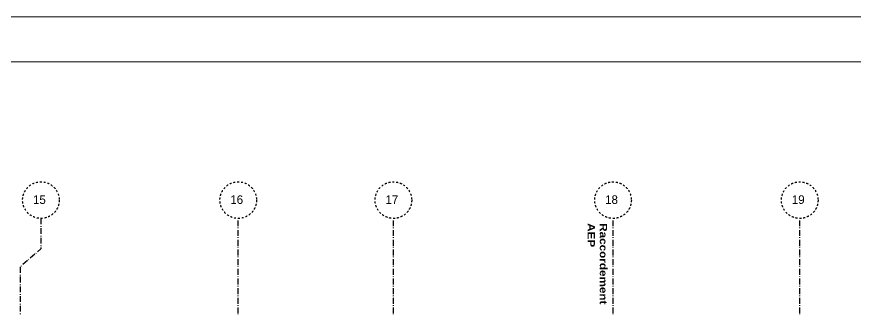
# Model space of a CAD drawing. Header units: centimetres. Extents: x 2452 to 16512, y -4226 to 6371.
# Drawn here: x 9811 to 12102, y 5572 to 6371 of the extents above; entities that cross this region are included whole.
import ezdxf

# ---------------------------------------------------------------- set-up
doc = ezdxf.new("R2010")
doc.units = ezdxf.units.CM
for name, pattern in [('prlm_ef', [0.165, 0.1, -0.065]), ('Style de ligne -6', [1.04164, 0.625, -0.20828, 0.06943, -0.13893]), ('VW-01', [0.41656, 0.20828, -0.20828])]:
    doc.linetypes.add(name, pattern=pattern)
doc.layers.add('B Général', color=252, linetype='Continuous')
doc.layers.add('prlm-EAU-EF', color=161, linetype='Continuous')
doc.layers.add('prlm-ZCARTOUCHE', color=7, linetype='Continuous', lineweight=13)
doc.styles.add('Eurostile', font='Eurosti.TTF')
doc.styles.add('prlm-heavy', font='ariblk.ttf', dxfattribs={"height": 18})

msp = doc.modelspace()

# ---------------------------------------------------------------- linework, layer by layer
at = {"layer": 'B Général', "linetype": 'Style de ligne -6', "ltscale": 25.4}
for p, q in [((10416.48, 3285.39), (10416.48, 5820.39)), ((10840.39, 3285.39), (10840.39, 5820.39)), ((11440.45, 3285.39), (11440.45, 5820.39)), ((11950.45, 3285.39), (11950.45, 5820.39))]:
    msp.add_line(p, q, dxfattribs=at)
at = {"layer": 'B Général', "linetype": 'Style de ligne -6', "ltscale": 25.4, "flags": 128}
msp.add_lwpolyline([(9877.41, 5820.39), (9877.41, 5736.89), (9820.48, 5687.89), (9820.48, 3085.39)], dxfattribs=at)
at = {"layer": 'B Général', "linetype": 'VW-01', "ltscale": 25.4}
for centre in [(9877.41, 5870.39), (10416.48, 5870.39), (10840.39, 5870.39), (11440.45, 5870.39), (11950.45, 5870.39)]:
    msp.add_circle(centre, 50, dxfattribs=at)
at = {"layer": 'prlm-ZCARTOUCHE', "ltscale": 25}
for points in [[(2451.72, 6371.43), (16512.26, 6371.43), (16512.26, -4226.46), (2451.72, -4226.46)], [(2575.05, 6248.2), (16413.59, 6248.2), (16413.59, -4103.23), (2575.05, -4103.23)]]:
    msp.add_lwpolyline(points, close=True, dxfattribs=at)

# ---------------------------------------------------------------- texts
at = {"layer": 'B Général', "char_height": 23.53, "attachment_point": 1, "line_spacing_factor": 0.894142, "style": 'Eurostile'}
for s, insert in [('15', (9855.76, 5883.51)), ('16', (10394.83, 5883.51)), ('17', (10818.74, 5883.51)), ('18', (11418.79, 5883.51)), ('19', (11928.79, 5883.51))]:
    msp.add_mtext(s, dxfattribs=dict(at, insert=insert))
at = {"layer": 'prlm-EAU-EF', "linetype": 'prlm_ef', "ltscale": 300, "insert": (11424.32, 5807.49), "char_height": 20, "width": 47.1567, "attachment_point": 1, "rotation": 270, "style": 'prlm-heavy'}
msp.add_mtext('Raccordement AEP', dxfattribs=at)

doc.saveas('drawing.dxf')
